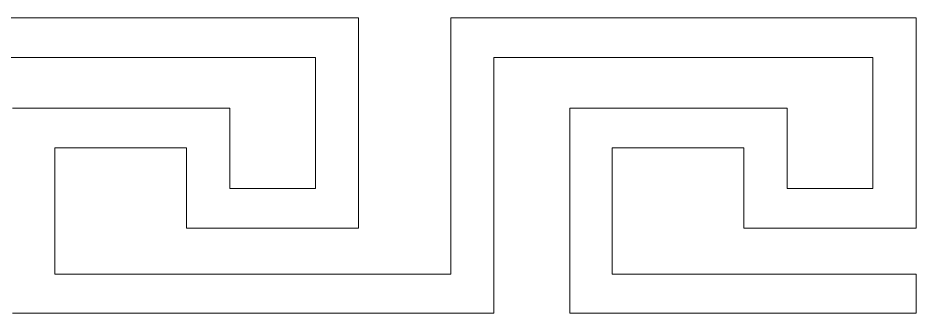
# Model space of a CAD drawing. Extents: x -66030 to 95157, y -13132 to 45879.
# Drawn here: x 44302 to 48192, y 22053 to 23330 of the extents above; entities that cross this region are included whole.
import ezdxf

# ---------------------------------------------------------------- set-up
doc = ezdxf.new("R2010")
doc.units = 0
doc.header["$LTSCALE"] = 100
doc.header["$MEASUREMENT"] = 0
doc.layers.get('0').update_dxf_attribs({"linetype": 'CONTINUOUS'})

msp = doc.modelspace()

# ---------------------------------------------------------------- linework, layer by layer
at = {"lineweight": 0}
for points in [[(43762.6, 23329.9), (45157, 23329.9), (45164.8, 23329.9), (45778, 23329.9), (45778, 22419.8), (45032, 22419.8), (45032, 22767.5), (44461.7, 22767.5), (44461.7, 22220.6), (46176.5, 22220.6), (46176.5, 23329.9), (46176.5, 23329.9), (47570.9, 23329.9), (47578.7, 23329.9), (48191.9, 23329.9), (48191.9, 22419.8), (47445.9, 22419.8), (47445.9, 22767.5), (46875.6, 22767.5), (46875.6, 22220.6), (48191.9, 22220.6), (48191.9, 22052.7), (46875.6, 22052.7), (46692, 22052.7), (46692, 22939.3), (47633.4, 22939.3), (47633.4, 22591.7), (48004.4, 22591.7), (48004.4, 23158.1), (47570.9, 23158.1), (46363.9, 23158.1), (46363.9, 22052.7), (46176.5, 22052.7), (44461.7, 22052.7), (44278.2, 22052.7)], [(43762.6, 23329.9), (45157, 23329.9), (45157, 23329.9), (45164.8, 23329.9), (45778, 23329.9), (45778, 22419.8), (45032, 22419.8), (45032, 22767.5), (44461.7, 22767.5), (44461.7, 22220.6), (46176.5, 22220.6), (46176.5, 23329.9), (46176.5, 23329.9), (47570.9, 23329.9), (47570.9, 23329.9), (47578.7, 23329.9), (48191.9, 23329.9), (48191.9, 22419.8), (47445.9, 22419.8), (47445.9, 22767.5), (46875.6, 22767.5), (46875.6, 22220.6), (48191.9, 22220.6), (48191.9, 22052.7), (46875.6, 22052.7), (46875.6, 22052.7), (46692, 22052.7), (46692, 22052.7), (46692, 22052.7), (46692, 22939.3), (47633.4, 22939.3), (47633.4, 22591.7), (48004.4, 22591.7), (48004.4, 23158.1), (47570.9, 23158.1), (47570.9, 23158.1), (46363.9, 23158.1), (46363.9, 22052.7), (46176.5, 22052.7), (44461.7, 22052.7), (44461.7, 22052.7), (44278.2, 22052.7)], [(44278.2, 22939.3), (45219.5, 22939.3), (45219.5, 22591.7), (45590.6, 22591.7), (45590.6, 23158.1), (45157, 23158.1), (43950.1, 23158.1)], [(44278.2, 22939.3), (45219.5, 22939.3), (45219.5, 22591.7), (45590.6, 22591.7), (45590.6, 23158.1), (45157, 23158.1), (45157, 23158.1), (43950.1, 23158.1)]]:
    msp.add_lwpolyline(points, dxfattribs=at)

doc.saveas('drawing.dxf')
